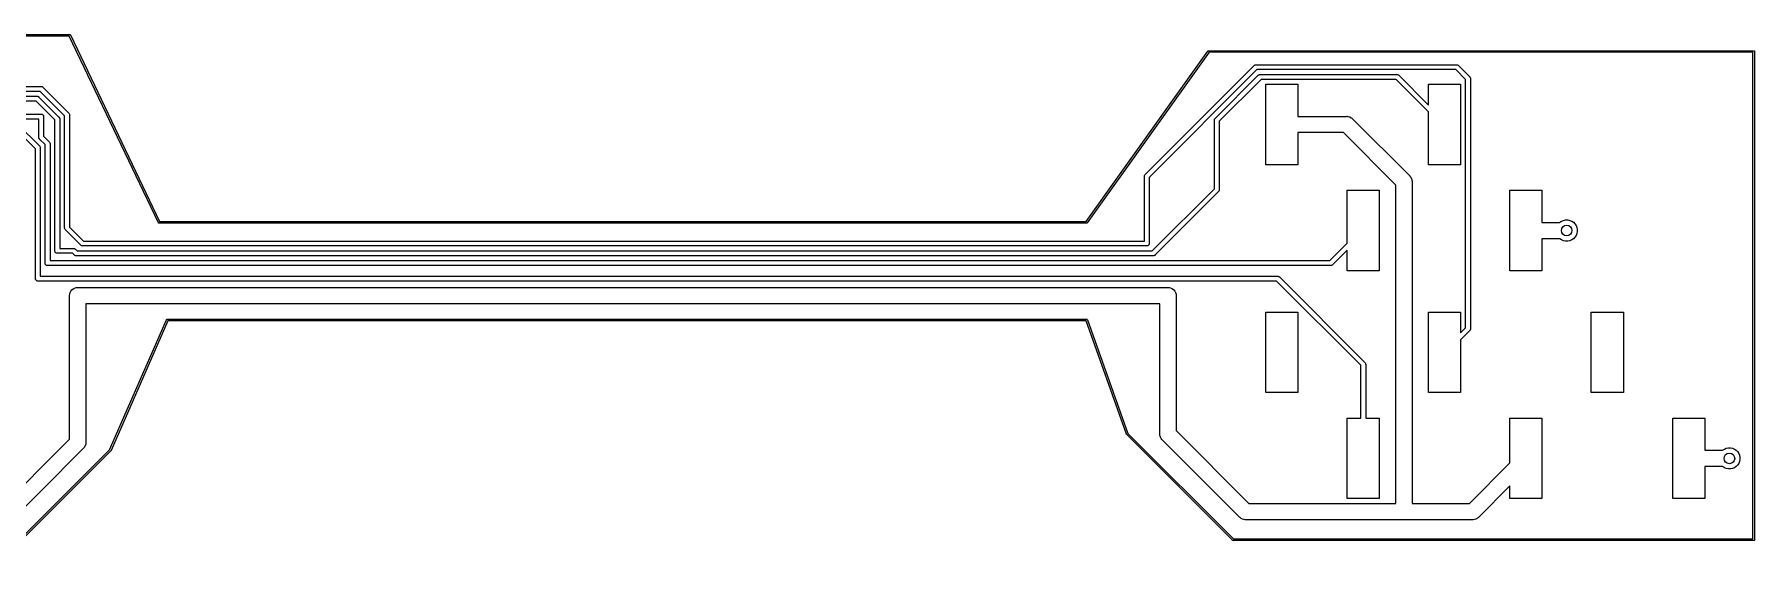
# Model space of a CAD drawing. Extents: x 3.73 to 8.73, y -2.84 to -2.2.
# Drawn here: x 6.617 to 8.731, y -2.841 to -2.199 of the extents above; entities that cross this region are included whole.
import ezdxf

# ---------------------------------------------------------------- set-up
doc = ezdxf.new("R2010")
doc.units = 0
doc.header["$MEASUREMENT"] = 0
doc.layers.add('BLACK', color=7, linetype='CONTINUOUS')

msp = doc.modelspace()

# ---------------------------------------------------------------- linework, layer by layer
at = {"layer": 'BLACK', "linetype": 'CONTINUOUS'}
for p, q in [((5.42003, -2.19902), (6.65993, -2.19902)), ((6.65938, -2.20098), (5.42055, -2.20098)), ((6.76908, -2.43036), (6.65938, -2.20098)), ((6.65993, -2.19902), (6.65995, -2.19901)), ((6.65995, -2.19901), (6.66002, -2.19902)), ((6.66002, -2.19902), (6.66005, -2.19902)), ((6.66005, -2.19902), (6.66007, -2.19902)), ((6.66007, -2.19902), (6.66014, -2.19902)), ((6.66014, -2.19902), (6.66017, -2.19903)), ((6.66017, -2.19903), (6.66019, -2.19903)), ((6.66019, -2.19903), (6.66026, -2.19905)), ((6.66026, -2.19905), (6.66033, -2.19907)), ((6.66033, -2.19907), (6.66035, -2.19908)), ((6.66035, -2.19908), (6.66038, -2.19909)), ((6.66038, -2.19909), (6.66044, -2.19912)), ((6.66044, -2.19912), (6.6605, -2.19915)), ((6.6605, -2.19915), (6.66053, -2.19917)), ((6.66053, -2.19917), (6.66055, -2.19918)), ((6.66055, -2.19918), (6.6606, -2.19922)), ((6.6606, -2.19922), (6.66066, -2.19926)), ((6.66066, -2.19926), (6.66068, -2.19928)), ((6.66068, -2.19928), (6.6607, -2.1993)), ((6.6607, -2.1993), (6.66074, -2.19936)), ((6.66074, -2.19936), (6.66079, -2.19941)), ((6.66079, -2.19941), (6.66081, -2.19943)), ((6.66081, -2.19943), (6.66082, -2.19945)), ((6.66082, -2.19945), (6.66086, -2.19951)), ((6.66086, -2.19951), (6.66087, -2.19953)), ((6.66087, -2.19953), (6.66088, -2.19956)), ((6.66088, -2.19956), (6.66091, -2.19962)), ((6.66091, -2.19962), (6.66092, -2.19964)), ((6.66092, -2.19964), (6.77062, -2.42902)), ((7.90949, -2.42902), (8.05916, -2.21948)), ((8.05916, -2.21948), (8.05918, -2.21945)), ((8.05918, -2.21945), (8.05922, -2.2194)), ((8.05922, -2.2194), (8.05923, -2.21939)), ((8.05923, -2.21939), (8.05925, -2.21936)), ((8.05925, -2.21936), (8.0593, -2.2193)), ((8.0593, -2.2193), (8.05931, -2.21929)), ((8.05931, -2.21929), (8.05932, -2.21928)), ((8.05932, -2.21928), (8.05939, -2.21923)), ((8.05939, -2.21923), (8.05945, -2.21918)), ((8.05945, -2.21918), (8.05946, -2.21917)), ((8.05946, -2.21917), (8.05948, -2.21916)), ((8.05948, -2.21916), (8.05955, -2.21913)), ((8.05955, -2.21913), (8.05962, -2.21909)), ((8.05962, -2.21909), (8.05964, -2.21908)), ((8.05964, -2.21908), (8.05965, -2.21907)), ((8.05965, -2.21907), (8.05973, -2.21905)), ((8.05973, -2.21905), (8.05981, -2.21903)), ((8.05981, -2.21903), (8.05982, -2.21903)), ((8.05982, -2.21903), (8.05984, -2.21902)), ((8.05984, -2.21902), (8.05992, -2.21902)), ((8.05992, -2.21902), (8.05995, -2.21902)), ((8.05995, -2.21902), (8.05997, -2.21902)), ((8.05997, -2.21902), (8.06003, -2.21901)), ((8.06003, -2.21901), (8.06006, -2.21902)), ((8.06006, -2.21902), (8.72995, -2.21902)), ((8.72995, -2.21902), (8.73, -2.21901)), ((8.73, -2.21901), (8.73005, -2.21902)), ((8.73005, -2.21902), (8.73019, -2.21903)), ((8.73019, -2.21903), (8.73038, -2.21909)), ((8.73038, -2.21909), (8.73055, -2.21918)), ((8.73055, -2.21918), (8.7307, -2.2193)), ((8.7307, -2.2193), (8.73082, -2.21945)), ((8.73082, -2.21945), (8.73091, -2.21962)), ((8.73091, -2.21962), (8.73097, -2.21981)), ((8.73097, -2.21981), (8.73099, -2.22)), ((8.06051, -2.22098), (7.91084, -2.43052)), ((7.98198, -2.37119), (8.11592, -2.23726)), ((8.72902, -2.22098), (8.06051, -2.22098)), ((8.11592, -2.23726), (8.11601, -2.23714)), ((8.11601, -2.23714), (8.11626, -2.23694)), ((8.11626, -2.23694), (8.11647, -2.23677)), ((8.11647, -2.23677), (8.11675, -2.23662)), ((8.11675, -2.23662), (8.11699, -2.23649)), ((8.11699, -2.23649), (8.11756, -2.23632)), ((8.11756, -2.23632), (8.118, -2.23628)), ((8.118, -2.23628), (8.11814, -2.23626)), ((8.118, -2.23628), (8.118, -2.23628)), ((8.11814, -2.23626), (8.11829, -2.23628)), ((8.11829, -2.23628), (8.36474, -2.23628)), ((8.36474, -2.23628), (8.36488, -2.23626)), ((8.36488, -2.23626), (8.36503, -2.23628)), ((8.36503, -2.23628), (8.36503, -2.23628)), ((8.36503, -2.23628), (8.36547, -2.23632)), ((8.36547, -2.23632), (8.36604, -2.23649)), ((8.36604, -2.23649), (8.36656, -2.23677)), ((8.36656, -2.23677), (8.36702, -2.23714)), ((8.36702, -2.23714), (8.36711, -2.23726)), ((8.36711, -2.23726), (8.3807, -2.25085)), ((8.72902, -2.81902), (8.72902, -2.22098)), ((8.73099, -2.22), (8.73098, -2.22005)), ((8.73098, -2.22005), (8.73098, -2.81995)), ((8.11939, -2.24228), (7.987, -2.37466)), ((8.06798, -2.30217), (8.12089, -2.24926)), ((8.12436, -2.25428), (8.073, -2.30563)), ((8.36364, -2.24228), (8.11939, -2.24228)), ((8.12089, -2.24926), (8.12098, -2.24914)), ((8.12098, -2.24914), (8.12123, -2.24894)), ((8.12123, -2.24894), (8.12144, -2.24877)), ((8.12144, -2.24877), (8.12196, -2.24849)), ((8.12196, -2.24849), (8.12253, -2.24832)), ((8.12196, -2.24849), (8.12196, -2.24849)), ((8.12253, -2.24832), (8.12297, -2.24828)), ((8.12297, -2.24828), (8.12311, -2.24826)), ((8.12297, -2.24828), (8.12297, -2.24828)), ((8.12311, -2.24826), (8.12326, -2.24828)), ((8.12326, -2.24828), (8.29144, -2.24828)), ((8.29035, -2.25428), (8.12436, -2.25428)), ((8.13031, -2.35909), (8.13031, -2.26028)), ((8.13031, -2.26028), (8.16969, -2.26028)), ((8.16969, -2.26028), (8.16969, -2.29969)), ((8.33031, -2.29424), (8.29035, -2.25428)), ((8.29144, -2.24828), (8.29159, -2.24826)), ((8.29159, -2.24826), (8.29174, -2.24828)), ((8.29174, -2.24828), (8.29174, -2.24828)), ((8.29174, -2.24828), (8.29218, -2.24832)), ((8.29218, -2.24832), (8.29274, -2.24849)), ((8.29274, -2.24849), (8.29327, -2.24877)), ((8.29327, -2.24877), (8.29372, -2.24914)), ((8.29372, -2.24914), (8.29382, -2.24926)), ((8.29382, -2.24926), (8.33031, -2.28576)), ((8.33031, -2.28576), (8.33031, -2.26028)), ((8.33031, -2.26028), (8.36969, -2.26028)), ((8.37569, -2.25432), (8.36364, -2.24228)), ((8.36969, -2.26028), (8.36969, -2.35909)), ((8.37569, -2.55976), (8.37569, -2.25432)), ((8.3807, -2.25085), (8.38082, -2.25094)), ((8.38082, -2.25094), (8.38102, -2.25119)), ((8.38102, -2.25119), (8.38119, -2.2514)), ((8.38119, -2.2514), (8.38119, -2.2514)), ((8.38119, -2.2514), (8.38147, -2.25192)), ((8.38147, -2.25192), (8.38164, -2.25249)), ((8.38164, -2.25249), (8.38169, -2.25293)), ((8.38169, -2.25293), (8.3817, -2.25308)), ((8.3817, -2.25308), (8.38169, -2.25322)), ((8.38169, -2.25322), (8.38169, -2.56085)), ((6.04415, -2.263), (6.62482, -2.263)), ((6.62372, -2.269), (6.04524, -2.269)), ((6.12215, -2.275), (6.61984, -2.275)), ((6.61875, -2.281), (6.12324, -2.281)), ((6.64193, -2.30418), (6.61875, -2.281)), ((6.61984, -2.275), (6.61999, -2.27499)), ((6.61999, -2.27499), (6.62014, -2.275)), ((6.62014, -2.275), (6.62014, -2.275)), ((6.62014, -2.275), (6.62058, -2.27504)), ((6.62058, -2.27504), (6.62115, -2.27521)), ((6.62115, -2.27521), (6.62167, -2.27549)), ((6.62167, -2.27549), (6.62212, -2.27587)), ((6.62212, -2.27587), (6.62222, -2.27598)), ((6.62222, -2.27598), (6.64694, -2.30071)), ((6.65393, -2.29921), (6.62372, -2.269)), ((6.62482, -2.263), (6.62496, -2.26299)), ((6.62496, -2.26299), (6.62511, -2.263)), ((6.62511, -2.263), (6.62511, -2.263)), ((6.62511, -2.263), (6.62555, -2.26304)), ((6.62555, -2.26304), (6.62612, -2.26321)), ((6.62612, -2.26321), (6.62664, -2.26349)), ((6.62664, -2.26349), (6.62709, -2.26387)), ((6.62709, -2.26387), (6.62719, -2.26398)), ((6.62719, -2.26398), (6.65894, -2.29574)), ((6.15266, -2.297), (6.62487, -2.297)), ((6.62202, -2.303), (6.15266, -2.303)), ((6.62202, -2.32517), (6.62202, -2.303)), ((6.62487, -2.297), (6.62502, -2.29699)), ((6.62502, -2.29699), (6.62517, -2.297)), ((6.62517, -2.297), (6.62561, -2.29704)), ((6.62561, -2.29704), (6.62617, -2.29721)), ((6.62617, -2.29721), (6.6267, -2.29749)), ((6.6267, -2.29749), (6.62715, -2.29787)), ((6.62715, -2.29787), (6.62753, -2.29833)), ((6.62753, -2.29833), (6.62781, -2.29885)), ((6.62781, -2.29885), (6.62798, -2.29941)), ((6.62798, -2.29941), (6.62803, -2.3)), ((6.62803, -2.3), (6.62802, -2.30015)), ((6.62802, -2.30015), (6.62802, -2.32407)), ((6.64193, -2.46478), (6.64193, -2.30418)), ((6.64694, -2.30071), (6.64706, -2.3008)), ((6.64706, -2.3008), (6.64743, -2.30126)), ((6.64743, -2.30126), (6.64771, -2.30178)), ((6.64771, -2.30178), (6.64788, -2.30235)), ((6.64788, -2.30235), (6.64792, -2.30272)), ((6.64792, -2.30272), (6.64794, -2.30294)), ((6.64794, -2.30294), (6.64793, -2.30308)), ((6.64793, -2.30308), (6.64793, -2.46193)), ((6.65393, -2.43678), (6.65393, -2.29921)), ((6.65894, -2.29574), (6.65906, -2.29583)), ((6.65906, -2.29583), (6.65943, -2.29629)), ((6.65943, -2.29629), (6.65971, -2.29681)), ((6.65971, -2.29681), (6.65988, -2.29738)), ((6.65988, -2.29738), (6.65992, -2.29777)), ((6.65992, -2.29777), (6.65994, -2.29796)), ((6.65994, -2.29796), (6.65993, -2.29811)), ((6.65993, -2.29811), (6.65993, -2.43568)), ((8.06699, -2.30439), (8.06704, -2.3038)), ((8.067, -2.30454), (8.06699, -2.30439)), ((8.06704, -2.3038), (8.06721, -2.30324)), ((8.06721, -2.30324), (8.06749, -2.30272)), ((8.06749, -2.30272), (8.06777, -2.30237)), ((8.06777, -2.30237), (8.06787, -2.30226)), ((8.06787, -2.30226), (8.06798, -2.30217)), ((8.16969, -2.29969), (8.22919, -2.29969)), ((8.22919, -2.29969), (8.22969, -2.29964)), ((8.22969, -2.29964), (8.23018, -2.29969)), ((8.23018, -2.29969), (8.23018, -2.29969)), ((8.23018, -2.29969), (8.23165, -2.29983)), ((8.23165, -2.29983), (8.23353, -2.3004)), ((8.23353, -2.3004), (8.23527, -2.30133)), ((8.23527, -2.30133), (8.23582, -2.30178)), ((8.23582, -2.30178), (8.23641, -2.30227)), ((8.23641, -2.30227), (8.23641, -2.30227)), ((8.23641, -2.30227), (8.23679, -2.30258)), ((8.23679, -2.30258), (8.2371, -2.30296)), ((8.2371, -2.30296), (8.30672, -2.37258)), ((8.33031, -2.35909), (8.33031, -2.29424)), ((6.61793, -2.33944), (6.59349, -2.315)), ((6.59696, -2.30998), (6.62294, -2.33597)), ((6.62201, -2.32532), (6.62202, -2.32517)), ((6.62206, -2.3259), (6.62201, -2.32532)), ((6.62802, -2.32407), (6.63494, -2.331)), ((8.067, -2.38876), (8.067, -2.30454)), ((8.073, -2.30563), (8.073, -2.38985)), ((8.22554, -2.31969), (8.16969, -2.31969)), ((8.16969, -2.31969), (8.16969, -2.35909)), ((8.29, -2.38414), (8.22554, -2.31969)), ((6.61793, -2.49893), (6.61793, -2.33944)), ((6.62224, -2.32647), (6.62206, -2.3259)), ((6.62237, -2.32671), (6.62224, -2.32647)), ((6.62251, -2.32699), (6.62237, -2.32671)), ((6.62289, -2.32745), (6.62251, -2.32699)), ((6.623, -2.32754), (6.62289, -2.32745)), ((6.62294, -2.33597), (6.62306, -2.33606)), ((6.62993, -2.33447), (6.623, -2.32754)), ((6.62306, -2.33606), (6.62343, -2.33652)), ((6.62343, -2.33652), (6.62371, -2.33704)), ((6.62371, -2.33704), (6.62382, -2.33741)), ((6.62382, -2.33741), (6.62388, -2.33761)), ((6.62388, -2.33761), (6.62394, -2.33819)), ((6.62394, -2.33819), (6.62393, -2.33834)), ((6.62393, -2.33834), (6.62393, -2.49607)), ((6.62993, -2.47985), (6.62993, -2.33447)), ((6.63494, -2.331), (6.63506, -2.33109)), ((6.63506, -2.33109), (6.63543, -2.33155)), ((6.63543, -2.33155), (6.63571, -2.33207)), ((6.63571, -2.33207), (6.63588, -2.33263)), ((6.63588, -2.33263), (6.63593, -2.33308)), ((6.63593, -2.33308), (6.63594, -2.33322)), ((6.63594, -2.33322), (6.63593, -2.33337)), ((6.63593, -2.33337), (6.63593, -2.477)), ((8.16969, -2.35909), (8.13031, -2.35909)), ((8.36969, -2.35909), (8.33031, -2.35909)), ((7.98099, -2.37342), (7.98104, -2.37283)), ((7.981, -2.37357), (7.98099, -2.37342)), ((7.981, -2.453), (7.981, -2.37357)), ((7.98104, -2.37283), (7.98106, -2.37279)), ((7.98106, -2.37279), (7.98122, -2.37227)), ((7.98122, -2.37227), (7.98149, -2.37174)), ((7.98149, -2.37174), (7.98187, -2.37129)), ((7.98187, -2.37129), (7.98198, -2.37119)), ((7.987, -2.37466), (7.987, -2.45585)), ((7.99076, -2.465), (8.067, -2.38876)), ((8.29, -2.77541), (8.29, -2.38414)), ((8.30672, -2.37258), (8.30711, -2.37289)), ((8.30711, -2.37289), (8.30742, -2.37328)), ((8.30742, -2.37328), (8.30742, -2.37328)), ((8.30742, -2.37328), (8.30835, -2.37442)), ((8.30835, -2.37442), (8.30907, -2.37576)), ((8.30907, -2.37576), (8.30928, -2.37615)), ((8.30928, -2.37615), (8.30986, -2.37804)), ((8.30986, -2.37804), (8.31, -2.37951)), ((8.31, -2.37951), (8.31, -2.37951)), ((8.31, -2.37951), (8.31005, -2.38)), ((8.31005, -2.38), (8.31, -2.38049)), ((8.31, -2.38049), (8.31, -2.77541)), ((8.07202, -2.39223), (7.99423, -2.47002)), ((8.07213, -2.39213), (8.07202, -2.39223)), ((8.07251, -2.39167), (8.07213, -2.39213)), ((8.07279, -2.39115), (8.07251, -2.39167)), ((8.07296, -2.39059), (8.07279, -2.39115)), ((8.073, -2.39015), (8.07296, -2.39059)), ((8.073, -2.38985), (8.07301, -2.39)), ((8.07301, -2.39), (8.073, -2.39015)), ((8.073, -2.39015), (8.073, -2.39015)), ((8.23031, -2.45544), (8.23031, -2.39059)), ((8.23031, -2.39059), (8.26969, -2.39059)), ((8.26969, -2.39059), (8.26969, -2.48941)), ((8.43031, -2.48941), (8.43031, -2.39059)), ((8.43031, -2.39059), (8.46969, -2.39059)), ((8.46969, -2.39059), (8.46969, -2.43)), ((6.76909, -2.43038), (6.76908, -2.43036)), ((6.76912, -2.43044), (6.76909, -2.43038)), ((6.76913, -2.43047), (6.76912, -2.43044)), ((6.76914, -2.43049), (6.76913, -2.43047)), ((6.76918, -2.43055), (6.76914, -2.43049)), ((6.76919, -2.43057), (6.76918, -2.43055)), ((6.76921, -2.43059), (6.76919, -2.43057)), ((6.76926, -2.43064), (6.76921, -2.43059)), ((6.7693, -2.4307), (6.76926, -2.43064)), ((6.76932, -2.43072), (6.7693, -2.4307)), ((6.76934, -2.43074), (6.76932, -2.43072)), ((6.7694, -2.43078), (6.76934, -2.43074)), ((6.76945, -2.43082), (6.7694, -2.43078)), ((6.76947, -2.43083), (6.76945, -2.43082)), ((6.7695, -2.43085), (6.76947, -2.43083)), ((6.76956, -2.43088), (6.7695, -2.43085)), ((6.76962, -2.43091), (6.76956, -2.43088)), ((6.76965, -2.43092), (6.76962, -2.43091)), ((6.76967, -2.43093), (6.76965, -2.43092)), ((6.76974, -2.43095), (6.76967, -2.43093)), ((6.76981, -2.43097), (6.76974, -2.43095)), ((6.76983, -2.43097), (6.76981, -2.43097)), ((6.76986, -2.43098), (6.76983, -2.43097)), ((6.76993, -2.43098), (6.76986, -2.43098)), ((6.76995, -2.43098), (6.76993, -2.43098)), ((6.76998, -2.43098), (6.76995, -2.43098)), ((6.77005, -2.43099), (6.76998, -2.43098)), ((6.77007, -2.43098), (6.77005, -2.43099)), ((7.90994, -2.43098), (6.77007, -2.43098)), ((6.77062, -2.42902), (7.90949, -2.42902)), ((7.90997, -2.43099), (7.90994, -2.43098)), ((7.91003, -2.43098), (7.90997, -2.43099)), ((7.91005, -2.43098), (7.91003, -2.43098)), ((7.91008, -2.43098), (7.91005, -2.43098)), ((7.91016, -2.43098), (7.91008, -2.43098)), ((7.91018, -2.43097), (7.91016, -2.43098)), ((7.91019, -2.43097), (7.91018, -2.43097)), ((7.91027, -2.43095), (7.91019, -2.43097)), ((7.91035, -2.43093), (7.91027, -2.43095)), ((7.91036, -2.43092), (7.91035, -2.43093)), ((7.91038, -2.43091), (7.91036, -2.43092)), ((7.91045, -2.43087), (7.91038, -2.43091)), ((7.91052, -2.43084), (7.91045, -2.43087)), ((7.91054, -2.43083), (7.91052, -2.43084)), ((7.91055, -2.43082), (7.91054, -2.43083)), ((7.91061, -2.43077), (7.91055, -2.43082)), ((7.91068, -2.43072), (7.91061, -2.43077)), ((7.91069, -2.43071), (7.91068, -2.43072)), ((7.9107, -2.4307), (7.91069, -2.43071)), ((7.91075, -2.43064), (7.9107, -2.4307)), ((7.91077, -2.43061), (7.91075, -2.43064)), ((7.91078, -2.4306), (7.91077, -2.43061)), ((7.91082, -2.43055), (7.91078, -2.4306)), ((7.91084, -2.43052), (7.91082, -2.43055)), ((8.46969, -2.43), (8.49162, -2.43)), ((8.49162, -2.43), (8.49171, -2.4299)), ((8.49171, -2.4299), (8.49384, -2.42848)), ((8.49384, -2.42848), (8.49621, -2.4275)), ((8.49621, -2.4275), (8.49872, -2.427)), ((8.49872, -2.427), (8.50128, -2.427)), ((8.50128, -2.427), (8.50379, -2.4275)), ((8.50379, -2.4275), (8.50616, -2.42848)), ((8.50616, -2.42848), (8.50829, -2.4299)), ((8.50829, -2.4299), (8.5101, -2.43171)), ((6.65391, -2.43693), (6.65393, -2.43678)), ((6.65397, -2.43746), (6.65391, -2.43693)), ((6.65397, -2.43752), (6.65397, -2.43746)), ((6.65414, -2.43808), (6.65397, -2.43752)), ((6.65442, -2.4386), (6.65414, -2.43808)), ((6.6548, -2.43906), (6.65442, -2.4386)), ((6.65491, -2.43915), (6.6548, -2.43906)), ((6.67377, -2.45802), (6.65491, -2.43915)), ((6.65993, -2.43568), (6.67724, -2.453)), ((8.49162, -2.45), (8.46969, -2.45)), ((8.46969, -2.45), (8.46969, -2.48941)), ((8.49171, -2.4501), (8.49162, -2.45)), ((8.49384, -2.45152), (8.49171, -2.4501)), ((8.49621, -2.4525), (8.49384, -2.45152)), ((8.49872, -2.453), (8.49621, -2.4525)), ((8.50379, -2.4525), (8.50128, -2.453)), ((8.50616, -2.45152), (8.50379, -2.4525)), ((8.50829, -2.4501), (8.50616, -2.45152)), ((8.5101, -2.44829), (8.50829, -2.4501)), ((8.5101, -2.43171), (8.51152, -2.43384)), ((8.51152, -2.44616), (8.5101, -2.44829)), ((8.51152, -2.43384), (8.5125, -2.43621)), ((8.5125, -2.44379), (8.51152, -2.44616)), ((8.5125, -2.43621), (8.513, -2.43872)), ((8.513, -2.44128), (8.5125, -2.44379)), ((8.513, -2.43872), (8.513, -2.44128)), ((6.64191, -2.46493), (6.64193, -2.46478)), ((6.64197, -2.46551), (6.64191, -2.46493)), ((6.64214, -2.46608), (6.64197, -2.46551)), ((6.64242, -2.4666), (6.64214, -2.46608)), ((6.6428, -2.46706), (6.64242, -2.4666)), ((6.64325, -2.46743), (6.6428, -2.46706)), ((6.64377, -2.46771), (6.64325, -2.46743)), ((6.64434, -2.46788), (6.64377, -2.46771)), ((6.64478, -2.46793), (6.64434, -2.46788)), ((6.64493, -2.46794), (6.64478, -2.46793)), ((6.64507, -2.46793), (6.64493, -2.46794)), ((6.66368, -2.46793), (6.64507, -2.46793)), ((6.64793, -2.46193), (6.66478, -2.46193)), ((6.66577, -2.47002), (6.66368, -2.46793)), ((6.66478, -2.46193), (6.66493, -2.46191)), ((6.66493, -2.46191), (6.66507, -2.46193)), ((6.66507, -2.46193), (6.66507, -2.46193)), ((6.66507, -2.46193), (6.66551, -2.46197)), ((6.66551, -2.46197), (6.66608, -2.46214)), ((6.66587, -2.47013), (6.66577, -2.47002)), ((6.66612, -2.47033), (6.66587, -2.47013)), ((6.66608, -2.46214), (6.6666, -2.46242)), ((6.66632, -2.47051), (6.66612, -2.47033)), ((6.66685, -2.47078), (6.66632, -2.47051)), ((6.6666, -2.46242), (6.66706, -2.4628)), ((6.66741, -2.47096), (6.66685, -2.47078)), ((6.66685, -2.47078), (6.66685, -2.47078)), ((6.66706, -2.4628), (6.66715, -2.46291)), ((6.66715, -2.46291), (6.66924, -2.465)), ((6.66785, -2.471), (6.66741, -2.47096)), ((6.668, -2.47101), (6.66785, -2.471)), ((6.66785, -2.471), (6.66785, -2.471)), ((6.66815, -2.471), (6.668, -2.47101)), ((7.99185, -2.471), (6.66815, -2.471)), ((6.66924, -2.465), (7.99076, -2.465)), ((6.67387, -2.45813), (6.67377, -2.45802)), ((6.67406, -2.45828), (6.67387, -2.45813)), ((6.67432, -2.45851), (6.67406, -2.45828)), ((6.67485, -2.45878), (6.67432, -2.45851)), ((6.67541, -2.45896), (6.67485, -2.45878)), ((6.67485, -2.45878), (6.67485, -2.45878)), ((6.67585, -2.459), (6.67541, -2.45896)), ((6.676, -2.45901), (6.67585, -2.459)), ((6.67585, -2.459), (6.67585, -2.459)), ((6.67615, -2.459), (6.676, -2.45901)), ((7.98385, -2.459), (6.67615, -2.459)), ((6.67724, -2.453), (7.981, -2.453)), ((7.984, -2.45901), (7.98385, -2.459)), ((7.98415, -2.459), (7.984, -2.45901)), ((7.98459, -2.45896), (7.98415, -2.459)), ((7.98515, -2.45878), (7.98459, -2.45896)), ((7.98568, -2.45851), (7.98515, -2.45878)), ((7.98613, -2.45813), (7.98568, -2.45851)), ((7.98651, -2.45767), (7.98613, -2.45813)), ((7.98679, -2.45715), (7.98651, -2.45767)), ((7.98696, -2.45659), (7.98679, -2.45715)), ((7.98702, -2.456), (7.98696, -2.45659)), ((7.987, -2.45585), (7.98702, -2.456)), ((7.992, -2.47101), (7.99185, -2.471)), ((7.99215, -2.471), (7.992, -2.47101)), ((7.99259, -2.47096), (7.99215, -2.471)), ((7.99215, -2.471), (7.99215, -2.471)), ((7.99315, -2.47078), (7.99259, -2.47096)), ((7.99368, -2.47051), (7.99315, -2.47078)), ((7.99413, -2.47013), (7.99368, -2.47051)), ((7.99423, -2.47002), (7.99413, -2.47013)), ((8.20876, -2.477), (8.23031, -2.45544)), ((8.23031, -2.46393), (8.21223, -2.48202)), ((8.23031, -2.48941), (8.23031, -2.46393)), ((8.50128, -2.453), (8.49872, -2.453)), ((6.62991, -2.48), (6.62993, -2.47985)), ((6.62997, -2.48059), (6.62991, -2.48)), ((6.63014, -2.48115), (6.62997, -2.48059)), ((6.63042, -2.48167), (6.63014, -2.48115)), ((6.63079, -2.48213), (6.63042, -2.48167)), ((6.63125, -2.48251), (6.63079, -2.48213)), ((6.63177, -2.48279), (6.63125, -2.48251)), ((6.63234, -2.48296), (6.63177, -2.48279)), ((6.63278, -2.483), (6.63234, -2.48296)), ((6.63293, -2.48301), (6.63278, -2.483)), ((6.63307, -2.483), (6.63293, -2.48301)), ((8.20985, -2.483), (6.63307, -2.483)), ((6.63593, -2.477), (8.20876, -2.477)), ((8.21, -2.48301), (8.20985, -2.483)), ((8.21015, -2.483), (8.21, -2.48301)), ((8.21059, -2.48296), (8.21015, -2.483)), ((8.21015, -2.483), (8.21015, -2.483)), ((8.21115, -2.48279), (8.21059, -2.48296)), ((8.21167, -2.48251), (8.21115, -2.48279)), ((8.21213, -2.48213), (8.21167, -2.48251)), ((8.21223, -2.48202), (8.21213, -2.48213)), ((8.26969, -2.48941), (8.23031, -2.48941)), ((8.46969, -2.48941), (8.43031, -2.48941)), ((6.61791, -2.49907), (6.61793, -2.49893)), ((6.61797, -2.49966), (6.61791, -2.49907)), ((6.61814, -2.50023), (6.61797, -2.49966)), ((6.61842, -2.50075), (6.61814, -2.50023)), ((6.61879, -2.50121), (6.61842, -2.50075)), ((6.61925, -2.50158), (6.61879, -2.50121)), ((6.61977, -2.50186), (6.61925, -2.50158)), ((6.62034, -2.50203), (6.61977, -2.50186)), ((6.62078, -2.50207), (6.62034, -2.50203)), ((6.62093, -2.50209), (6.62078, -2.50207)), ((6.62107, -2.50207), (6.62093, -2.50209)), ((8.14344, -2.50207), (6.62107, -2.50207)), ((6.62393, -2.49607), (8.14454, -2.49607)), ((6.66072, -2.51615), (6.66165, -2.51442)), ((6.66165, -2.51442), (6.66289, -2.51289)), ((6.66289, -2.51289), (6.66442, -2.51165)), ((6.66442, -2.51165), (6.66615, -2.51072)), ((6.66615, -2.51072), (6.66804, -2.51014)), ((6.66804, -2.51014), (6.66951, -2.51)), ((6.66951, -2.51), (6.67, -2.50995)), ((6.66951, -2.51), (6.66951, -2.51)), ((6.67, -2.50995), (6.67049, -2.51)), ((6.67049, -2.51), (8.00951, -2.51)), ((8.00951, -2.51), (8.01, -2.50995)), ((8.01, -2.50995), (8.01049, -2.51)), ((8.01049, -2.51), (8.01049, -2.51)), ((8.01049, -2.51), (8.01196, -2.51014)), ((8.01196, -2.51014), (8.01385, -2.51072)), ((8.01385, -2.51072), (8.01558, -2.51165)), ((8.01558, -2.51165), (8.01711, -2.51289)), ((8.01711, -2.51289), (8.01835, -2.51442)), ((8.01835, -2.51442), (8.01928, -2.51615)), ((8.247, -2.60563), (8.14344, -2.50207)), ((8.14454, -2.49607), (8.14468, -2.49606)), ((8.14468, -2.49606), (8.14483, -2.49607)), ((8.14483, -2.49607), (8.14483, -2.49607)), ((8.14483, -2.49607), (8.14527, -2.49612)), ((8.14527, -2.49612), (8.14584, -2.49629)), ((8.14584, -2.49629), (8.14636, -2.49657)), ((8.14636, -2.49657), (8.14682, -2.49694)), ((8.14682, -2.49694), (8.14691, -2.49706)), ((8.14691, -2.49706), (8.25202, -2.60217)), ((6.65995, -2.52), (6.66014, -2.51804)), ((6.66, -2.52049), (6.65995, -2.52)), ((6.66, -2.69628), (6.66, -2.52049)), ((6.66014, -2.51804), (6.66072, -2.51615)), ((8, -2.53), (6.68, -2.53)), ((6.68, -2.53), (6.68, -2.69993)), ((8, -2.68951), (8, -2.53)), ((8.01928, -2.51615), (8.01986, -2.51804)), ((8.01986, -2.51804), (8.02005, -2.52)), ((8.02005, -2.52), (8.02, -2.52049)), ((8.02, -2.52049), (8.02, -2.68586)), ((6.70917, -2.70944), (6.77908, -2.54966)), ((6.78064, -2.55098), (6.71092, -2.71034)), ((6.77908, -2.54966), (6.77909, -2.54962)), ((6.77909, -2.54962), (6.77911, -2.54957)), ((6.77911, -2.54957), (6.77912, -2.54956)), ((6.77912, -2.54956), (6.77914, -2.54953)), ((6.77914, -2.54953), (6.77918, -2.54945)), ((6.77918, -2.54944), (6.77919, -2.54943)), ((6.77918, -2.54945), (6.77918, -2.54944)), ((6.77919, -2.54943), (6.77924, -2.54937)), ((6.77924, -2.54937), (6.7793, -2.5493)), ((6.7793, -2.5493), (6.77931, -2.54929)), ((6.77931, -2.54929), (6.77938, -2.54923)), ((6.77931, -2.54929), (6.77931, -2.54929)), ((6.77938, -2.54923), (6.77945, -2.54918)), ((6.77945, -2.54918), (6.77946, -2.54917)), ((6.77946, -2.54917), (6.77947, -2.54917)), ((6.77947, -2.54917), (6.77954, -2.54913)), ((6.77954, -2.54913), (6.77962, -2.54909)), ((6.77962, -2.54909), (6.77963, -2.54908)), ((6.77963, -2.54908), (6.77964, -2.54908)), ((6.77964, -2.54908), (6.77972, -2.54906)), ((6.77972, -2.54906), (6.77981, -2.54903)), ((6.77981, -2.54903), (6.77982, -2.54903)), ((6.77982, -2.54903), (6.77983, -2.54903)), ((6.77983, -2.54903), (6.77991, -2.54902)), ((6.77991, -2.54902), (6.77995, -2.54902)), ((6.77995, -2.54902), (6.77996, -2.54902)), ((6.77996, -2.54902), (6.78002, -2.54901)), ((6.78002, -2.54901), (6.78006, -2.54902)), ((6.78006, -2.54902), (7.90998, -2.54902)), ((7.90931, -2.55098), (6.78064, -2.55098)), ((7.95907, -2.69031), (7.90931, -2.55098)), ((7.90998, -2.54902), (7.91005, -2.54901)), ((7.91005, -2.54901), (7.91012, -2.54902)), ((7.91012, -2.54902), (7.91019, -2.54903)), ((7.91019, -2.54903), (7.91022, -2.54904)), ((7.91022, -2.54904), (7.91024, -2.54904)), ((7.91024, -2.54904), (7.91031, -2.54907)), ((7.91031, -2.54907), (7.91038, -2.54909)), ((7.91038, -2.54909), (7.9104, -2.5491)), ((7.9104, -2.5491), (7.91042, -2.54911)), ((7.91042, -2.54911), (7.91049, -2.54914)), ((7.91049, -2.54914), (7.91055, -2.54918)), ((7.91055, -2.54918), (7.91057, -2.54919)), ((7.91057, -2.54919), (7.91059, -2.54921)), ((7.91059, -2.54921), (7.91064, -2.54925)), ((7.91064, -2.54925), (7.9107, -2.5493)), ((7.9107, -2.5493), (7.91072, -2.54932)), ((7.91072, -2.54932), (7.91073, -2.54934)), ((7.91073, -2.54934), (7.91078, -2.54939)), ((7.91078, -2.54939), (7.91082, -2.54945)), ((7.91082, -2.54945), (7.91083, -2.54947)), ((7.91083, -2.54947), (7.91085, -2.54949)), ((7.91085, -2.54949), (7.91088, -2.54956)), ((7.91088, -2.54956), (7.91091, -2.54962)), ((7.91091, -2.54962), (7.91093, -2.54969)), ((7.91093, -2.54969), (7.96085, -2.68946)), ((8.13031, -2.63909), (8.13031, -2.54028)), ((8.13031, -2.54028), (8.16969, -2.54028)), ((8.16969, -2.54028), (8.16969, -2.63909)), ((8.33031, -2.63909), (8.33031, -2.54028)), ((8.33031, -2.54028), (8.36969, -2.54028)), ((8.36969, -2.54028), (8.36969, -2.56576)), ((8.53031, -2.63909), (8.53031, -2.54028)), ((8.53031, -2.54028), (8.56969, -2.54028)), ((8.56969, -2.54028), (8.56969, -2.63909)), ((8.36969, -2.56576), (8.37569, -2.55976)), ((8.3807, -2.56323), (8.36969, -2.57424)), ((8.36969, -2.57424), (8.36969, -2.63909)), ((8.38082, -2.56313), (8.3807, -2.56323)), ((8.3811, -2.56279), (8.38082, -2.56313)), ((8.38119, -2.56267), (8.3811, -2.56279)), ((8.38147, -2.56215), (8.38119, -2.56267)), ((8.38148, -2.56213), (8.38147, -2.56215)), ((8.38164, -2.56159), (8.38148, -2.56213)), ((8.38169, -2.56115), (8.38164, -2.56159)), ((8.38169, -2.56085), (8.3817, -2.561)), ((8.3817, -2.561), (8.38169, -2.56115)), ((8.38169, -2.56115), (8.38169, -2.56115)), ((8.247, -2.67059), (8.247, -2.60563)), ((8.25202, -2.60217), (8.25213, -2.60226)), ((8.25213, -2.60226), (8.25251, -2.60272)), ((8.25251, -2.60272), (8.25279, -2.60324)), ((8.25279, -2.60324), (8.25296, -2.6038)), ((8.25296, -2.6038), (8.25298, -2.60403)), ((8.25298, -2.60403), (8.25301, -2.60439)), ((8.25301, -2.60439), (8.253, -2.60454)), ((8.253, -2.60454), (8.253, -2.67059)), ((8.16969, -2.63909), (8.13031, -2.63909)), ((8.36969, -2.63909), (8.33031, -2.63909)), ((8.56969, -2.63909), (8.53031, -2.63909)), ((8.23031, -2.76941), (8.23031, -2.67059)), ((8.23031, -2.67059), (8.247, -2.67059)), ((8.253, -2.67059), (8.26969, -2.67059)), ((8.26969, -2.67059), (8.26969, -2.76941)), ((8.43031, -2.72554), (8.43031, -2.67059)), ((8.43031, -2.67059), (8.46969, -2.67059)), ((8.46969, -2.67059), (8.46969, -2.76941)), ((8.63031, -2.76941), (8.63031, -2.67059)), ((8.63031, -2.67059), (8.66969, -2.67059)), ((8.66969, -2.67059), (8.66969, -2.71)), ((6.54793, -2.80835), (6.66, -2.69628)), ((6.67835, -2.706), (6.67742, -2.70714)), ((6.67928, -2.70427), (6.67835, -2.706)), ((6.67942, -2.70382), (6.67928, -2.70427)), ((6.67986, -2.70238), (6.67942, -2.70382)), ((6.68, -2.70091), (6.67986, -2.70238)), ((6.68, -2.69993), (6.68005, -2.70042)), ((6.68005, -2.70042), (6.68, -2.70091)), ((6.68, -2.70091), (6.68, -2.70091)), ((7.95909, -2.69038), (7.95907, -2.69031)), ((7.95912, -2.69044), (7.95909, -2.69038)), ((7.95915, -2.69051), (7.95912, -2.69044)), ((7.95917, -2.69053), (7.95915, -2.69051)), ((7.95918, -2.69055), (7.95917, -2.69053)), ((7.95922, -2.6906), (7.95918, -2.69055)), ((7.95927, -2.69066), (7.95922, -2.6906)), ((7.95932, -2.69071), (7.95927, -2.69066)), ((8.08927, -2.82066), (7.95932, -2.69071)), ((7.96085, -2.68946), (8.09041, -2.81902)), ((7.99995, -2.69), (8, -2.68951)), ((8, -2.69049), (7.99995, -2.69)), ((8.00014, -2.69196), (8, -2.69049)), ((8, -2.69049), (8, -2.69049)), ((8.00031, -2.6925), (8.00014, -2.69196)), ((8.00072, -2.69385), (8.00031, -2.6925)), ((8.00165, -2.69558), (8.00072, -2.69385)), ((8.00258, -2.69672), (8.00165, -2.69558)), ((8.00289, -2.69711), (8.00258, -2.69672)), ((8.00258, -2.69672), (8.00258, -2.69672)), ((8.00328, -2.69742), (8.00289, -2.69711)), ((8.09799, -2.79213), (8.00328, -2.69742)), ((8.02, -2.68586), (8.10955, -2.77541)), ((6.67672, -2.70784), (6.55949, -2.82507)), ((6.57959, -2.83902), (6.70917, -2.70944)), ((6.71066, -2.71074), (6.58073, -2.84066)), ((6.67711, -2.70753), (6.67672, -2.70784)), ((6.67742, -2.70714), (6.67711, -2.70753)), ((6.67742, -2.70714), (6.67742, -2.70714)), ((6.71069, -2.71071), (6.71066, -2.71074)), ((6.71072, -2.71067), (6.71069, -2.71071)), ((6.71073, -2.71066), (6.71072, -2.71067)), ((6.71075, -2.71063), (6.71073, -2.71066)), ((6.71081, -2.71057), (6.71075, -2.71063)), ((6.71082, -2.71056), (6.71081, -2.71057)), ((6.71086, -2.71047), (6.71082, -2.71055)), ((6.71082, -2.71055), (6.71082, -2.71056)), ((6.71088, -2.71044), (6.71086, -2.71047)), ((6.71089, -2.71043), (6.71088, -2.71044)), ((6.71091, -2.71038), (6.71089, -2.71043)), ((6.71092, -2.71034), (6.71091, -2.71038)), ((8.38045, -2.77541), (8.43031, -2.72554)), ((8.66969, -2.71), (8.69162, -2.71)), ((8.69162, -2.71), (8.69171, -2.7099)), ((8.69171, -2.7099), (8.69384, -2.70848)), ((8.69384, -2.70848), (8.69621, -2.7075)), ((8.69621, -2.7075), (8.69872, -2.707)), ((8.69872, -2.707), (8.70128, -2.707)), ((8.70128, -2.707), (8.70379, -2.7075)), ((8.70379, -2.7075), (8.70616, -2.70848)), ((8.70616, -2.70848), (8.70829, -2.7099)), ((8.70829, -2.7099), (8.7101, -2.71171)), ((8.7101, -2.71171), (8.71152, -2.71384)), ((8.71152, -2.72616), (8.7101, -2.72829)), ((8.71152, -2.71384), (8.7125, -2.71621)), ((8.7125, -2.72379), (8.71152, -2.72616)), ((8.7125, -2.71621), (8.713, -2.71872)), ((8.713, -2.72128), (8.7125, -2.72379)), ((8.713, -2.71872), (8.713, -2.72128)), ((8.69162, -2.73), (8.66969, -2.73)), ((8.66969, -2.73), (8.66969, -2.76941)), ((8.69171, -2.7301), (8.69162, -2.73)), ((8.69384, -2.73152), (8.69171, -2.7301)), ((8.69621, -2.7325), (8.69384, -2.73152)), ((8.69872, -2.733), (8.69621, -2.7325)), ((8.70128, -2.733), (8.69872, -2.733)), ((8.70379, -2.7325), (8.70128, -2.733)), ((8.70616, -2.73152), (8.70379, -2.7325)), ((8.70829, -2.7301), (8.70616, -2.73152)), ((8.7101, -2.72829), (8.70829, -2.7301)), ((8.26969, -2.76941), (8.23031, -2.76941)), ((8.43031, -2.75383), (8.39201, -2.79213)), ((8.43031, -2.76941), (8.43031, -2.75383)), ((8.46969, -2.76941), (8.43031, -2.76941)), ((8.66969, -2.76941), (8.63031, -2.76941)), ((8.10955, -2.77541), (8.29, -2.77541)), ((8.31, -2.77541), (8.38045, -2.77541)), ((8.0983, -2.79251), (8.09799, -2.79213)), ((8.09869, -2.79283), (8.0983, -2.79251)), ((8.09983, -2.79376), (8.09869, -2.79283)), ((8.09869, -2.79283), (8.09869, -2.79283)), ((8.10077, -2.79427), (8.09983, -2.79376)), ((8.10156, -2.79469), (8.10077, -2.79427)), ((8.10345, -2.79526), (8.10156, -2.79469)), ((8.10492, -2.79541), (8.10345, -2.79526)), ((8.10541, -2.79546), (8.10492, -2.79541)), ((8.10492, -2.79541), (8.10492, -2.79541)), ((8.1059, -2.79541), (8.10541, -2.79546)), ((8.3041, -2.79541), (8.1059, -2.79541)), ((8.30459, -2.79546), (8.3041, -2.79541)), ((8.30508, -2.79541), (8.30459, -2.79546)), ((8.3841, -2.79541), (8.30508, -2.79541)), ((8.38459, -2.79546), (8.3841, -2.79541)), ((8.38508, -2.79541), (8.38459, -2.79546)), ((8.38655, -2.79526), (8.38508, -2.79541)), ((8.38508, -2.79541), (8.38508, -2.79541)), ((8.38844, -2.79469), (8.38655, -2.79526)), ((8.39017, -2.79376), (8.38844, -2.79469)), ((8.39084, -2.79322), (8.39017, -2.79376)), ((8.39131, -2.79283), (8.39084, -2.79322)), ((8.3917, -2.79251), (8.39131, -2.79283)), ((8.39131, -2.79283), (8.39131, -2.79283)), ((8.39201, -2.79213), (8.3917, -2.79251)), ((8.0893, -2.8207), (8.08927, -2.82066)), ((8.08945, -2.82082), (8.0893, -2.8207)), ((8.08962, -2.82091), (8.08945, -2.82082)), ((8.08975, -2.82095), (8.08962, -2.82091)), ((8.08981, -2.82097), (8.08975, -2.82095)), ((8.09, -2.82099), (8.08981, -2.82097)), ((8.09005, -2.82098), (8.09, -2.82099)), ((8.72995, -2.82098), (8.09005, -2.82098)), ((8.09041, -2.81902), (8.72902, -2.81902)), ((8.73, -2.82099), (8.72995, -2.82098)), ((8.73005, -2.82098), (8.73, -2.82099)), ((8.73019, -2.82097), (8.73005, -2.82098)), ((8.73005, -2.82098), (8.73005, -2.82098)), ((8.73038, -2.82091), (8.73019, -2.82097)), ((8.73055, -2.82082), (8.73038, -2.82091)), ((8.7307, -2.8207), (8.73055, -2.82082)), ((8.73082, -2.82055), (8.7307, -2.8207)), ((8.73091, -2.82038), (8.73082, -2.82055)), ((8.73097, -2.82019), (8.73091, -2.82038)), ((8.73099, -2.82), (8.73097, -2.82019)), ((8.73098, -2.81995), (8.73099, -2.82))]:
    msp.add_line(p, q, dxfattribs=at)
at = {"layer": 'BLACK'}
for centre in [(8.5, -2.44), (8.7, -2.72)]:
    msp.add_circle(centre, 0.0065, dxfattribs=at)

doc.saveas('drawing.dxf')
